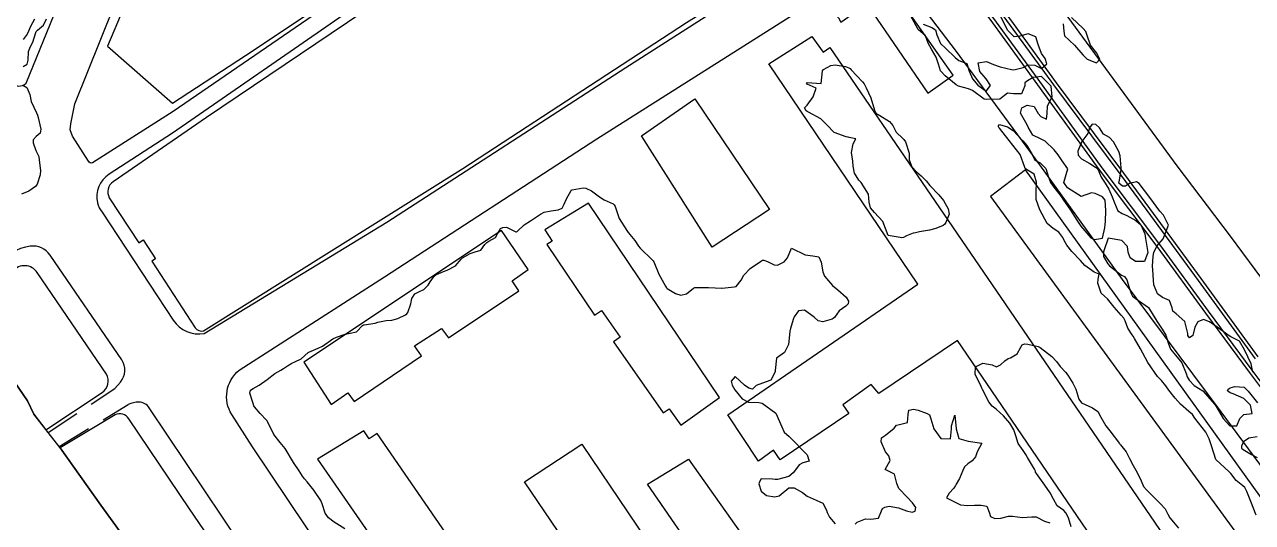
# Model space of a CAD drawing. Header units: metres. Extents: x 298520 to 308411, y 7433745 to 7450750.
# Drawn here: x 307649.3 to 307827.7, y 7434133.5 to 7434205.9 of the extents above; entities that cross this region are included whole.
import ezdxf

# ---------------------------------------------------------------- set-up
doc = ezdxf.new("R2010")
doc.units = ezdxf.units.M
doc.header["$LTSCALE"] = 10
doc.linetypes.add('DASHED', pattern=[0.75, 0.5, -0.25])
for name, color, linetype in [('Area', 45, 'Continuous'), ('Area Verde e Lazer', 94, 'Continuous'), ('Curvas de Nivel 1m', 11, 'Continuous'), ('Curvas de Nivel 5m', 15, 'Continuous'), ('Edificações', 30, 'Continuous'), ('Vias Primárias', 230, 'Continuous'), ('Vias Secundárias', 230, 'DASHED')]:
    doc.layers.add(name, color=color, linetype=linetype)

msp = doc.modelspace()

# ---------------------------------------------------------------- linework, layer by layer
at = {"layer": 'Area'}
msp.add_polyline3d([(307663.53, 7434131.65, 711.59), (307660.36, 7434136.07, 711.48), (307654.43, 7434144.37, 706.9), (307650.61, 7434149.25, 710.91), (307649.67, 7434151.23, 711.1), (307646, 7434156.59, 711.08)], dxfattribs=at)
at = {"layer": 'Area Verde e Lazer'}
for points in [[(307828.19, 7434157.31), (307819.87, 7434168.72), (307812.41, 7434178.85), (307808.63, 7434184.02), (307804.4, 7434189.73), (307798.86, 7434197.15), (307792.59, 7434205.74), (307787.55, 7434212.69), (307782.25, 7434219.73), (307777.67, 7434226.07), (307771.98, 7434234.7), (307760.65, 7434250.25, 0.396502), (307759.15, 7434250.53, 0.256621), (307758.84, 7434249.95, 0.287934)], [(307758.84, 7434249.95), (307768.15, 7434237.18), (307779.07, 7434221.43), (307789.96, 7434206.99), (307796.53, 7434197.96), (307805.84, 7434185.05), (307814.37, 7434173.75), (307821.3, 7434164.26), (307827.65, 7434155.69), (307835.66, 7434145), (307844.68, 7434132.67), (307853.31, 7434121.17), (307859.19, 7434113.12), (307864.52, 7434105.84), (307882.61, 7434081.18), (307894.36, 7434065.1), (307904.5, 7434051.43), (307914.54, 7434037.86), (307922.37, 7434026.47), (307927.53, 7434019.73, -0.082107)]]:
    msp.add_lwpolyline(points, format="xyb", dxfattribs=at)
at = {"layer": 'Curvas de Nivel 1m', "flags": 128}
for points, elevation in [([(307649.05, 7434199.8), (307649.63, 7434200.16), (307649.8, 7434200.73), (307649.81, 7434202), (307650.11, 7434202.73), (307650.48, 7434203.34), (307650.89, 7434204.72), (307650.94, 7434204.89), (307651.12, 7434205.1), (307652.02, 7434205.81), (307652.44, 7434206.71)], 706), ([(307828.29, 7434134.59), (307827.51, 7434136.6), (307826.92, 7434138.02), (307826.62, 7434138.61), (307826.35, 7434138.86), (307825.35, 7434139.62), (307824.57, 7434140.64), (307824.37, 7434140.91), (307822.39, 7434142.66), (307821.77, 7434144.67), (307821.43, 7434145.67), (307820.95, 7434146.67), (307820.44, 7434147.33), (307819.38, 7434148.7), (307819, 7434149.24), (307818.47, 7434149.68), (307817.27, 7434150.72), (307816.5, 7434151.58), (307815.59, 7434152.74), (307815.16, 7434153.39), (307814.53, 7434154.17), (307813.95, 7434154.77), (307812.55, 7434156.78), (307811.44, 7434158.79), (307810.6, 7434160.29), (307810.4, 7434160.6), (307810.24, 7434160.81), (307809.64, 7434161.79), (307809.22, 7434162.82), (307809.04, 7434163.23), (307808.64, 7434163.64), (307807.65, 7434164.84), (307806.66, 7434166.04), (307806.22, 7434166.41), (307805.77, 7434166.86), (307805.24, 7434168.32), (307805.3, 7434168.87), (307805.46, 7434169.62), (307804.71, 7434169.91), (307803.37, 7434170.89), (307802.73, 7434171.59), (307801.46, 7434172.91), (307800.76, 7434173.84), (307800.38, 7434174.53), (307800.18, 7434174.93), (307799.58, 7434175.73), (307798.79, 7434176.25), (307797.91, 7434176.96), (307796.82, 7434178.97), (307796.32, 7434180.46), (307796.28, 7434180.98), (307796.31, 7434181.52), (307796.34, 7434182.98), (307796.03, 7434184.13), (307794.89, 7434184.85), (307794.71, 7434185), (307794.61, 7434185.29), (307793.98, 7434187.01), (307792.93, 7434188.35), (307792.36, 7434189.03), (307790.96, 7434190.86), (307790.87, 7434190.95), (307790.83, 7434191.04), (307790.84, 7434191.16), (307790.97, 7434191.35), (307792.13, 7434191.03), (307792.96, 7434190.48), (307794.34, 7434189.01), (307794.93, 7434188.3), (307795.74, 7434186.99), (307796.12, 7434186.19), (307796.9, 7434185.78), (307797.71, 7434184.96), (307798.1, 7434183.73), (307798.37, 7434182.96), (307798.86, 7434182.27), (307799.91, 7434180.93), (307800.28, 7434180.37), (307800.83, 7434179.54), (307801.29, 7434178.92), (307802.23, 7434177.48), (307802.58, 7434176.9), (307802.79, 7434176.58), (307804.24, 7434174.89), (307804.77, 7434174.68), (307805.93, 7434174.86), (307806.29, 7434176.36), (307806.35, 7434176.86), (307806.4, 7434177.26), (307806.42, 7434178.86), (307806.34, 7434180.36), (307805.96, 7434180.86), (307804.85, 7434181.35), (307804.32, 7434181.42), (307802.84, 7434180.9), (307800.86, 7434182.16), (307800.3, 7434182.93), (307800.89, 7434184.92), (307800.06, 7434186.09), (307799.51, 7434186.94), (307798.92, 7434187.71), (307797.59, 7434188.96), (307796.95, 7434189.27), (307795.8, 7434189.84), (307795.14, 7434191), (307794.97, 7434191.34), (307794.04, 7434193.01), (307794.22, 7434193.78), (307795, 7434194.2), (307796, 7434193.98), (307796.58, 7434192.98), (307796.99, 7434192.55), (307797.78, 7434192.16), (307797.92, 7434192.96), (307797.93, 7434194.04), (307798.38, 7434194.96), (307798.6, 7434195.37), (307798.49, 7434196.96), (307797.05, 7434198.36), (307795.85, 7434198.18), (307795.04, 7434197.72), (307794.63, 7434197.41), (307794.63, 7434197), (307794.19, 7434195.84), (307793.02, 7434195.84), (307792.12, 7434195.93), (307791.01, 7434195.04), (307789.01, 7434195), (307788.74, 7434195.07), (307787.02, 7434196.29), (307786.48, 7434196.55), (307785.03, 7434196.93), (307784.68, 7434197.12), (307783.05, 7434198.45), (307782.38, 7434199.15), (307782.09, 7434200.14), (307781.77, 7434201.15), (307781.1, 7434202.3), (307780.6, 7434203.17), (307780.19, 7434204.24), (307779.13, 7434205.19), (307778.02, 7434207.2)], 707), ([(307779.89, 7434205.93), (307781.14, 7434205.49), (307781.68, 7434205.15), (307781.87, 7434204.41), (307782.38, 7434203.15), (307783.1, 7434202.48), (307784.54, 7434201.13), (307785.08, 7434200.69), (307786.22, 7434200.24), (307786.55, 7434199.1), (307787.05, 7434198.03), (307787.82, 7434197.08), (307789.02, 7434196.23), (307789.66, 7434197.06), (307789.05, 7434198), (307788.13, 7434199.08), (307787.85, 7434200.31), (307789.08, 7434200.53), (307790.09, 7434200.07), (307791.07, 7434199.73), (307792.71, 7434199.38), (307793.07, 7434199.34), (307794.42, 7434199.66), (307795.07, 7434200.04), (307796.1, 7434200.01), (307797.07, 7434199.53), (307797.83, 7434200.21), (307797.6, 7434200.96), (307797.09, 7434201.7), (307796.59, 7434202.98), (307796.25, 7434204.11), (307795.13, 7434204.57), (307793.92, 7434204.22), (307793.12, 7434204.13), (307792.16, 7434205.03), (307791.15, 7434207.04)], 707), ([(307800.21, 7434206), (307800.3, 7434204.93), (307800.43, 7434204.24), (307801.12, 7434203.6), (307801.86, 7434202.91), (307803.09, 7434201.5), (307803.71, 7434200.89), (307805.08, 7434200.32), (307805.54, 7434200.87), (307805.1, 7434201.73), (307804.21, 7434202.89), (307803.73, 7434204.29), (307803.5, 7434204.9), (307803.14, 7434205.33), (307801.43, 7434206.92)], 707), ([(307649.02, 7434197.09), (307649.57, 7434196.73), (307650.01, 7434195.72), (307650.2, 7434194.73), (307650.97, 7434193.05), (307651.15, 7434192.72), (307651.26, 7434192.41), (307651.63, 7434190.71), (307651.52, 7434190.12), (307650.93, 7434189.62), (307650.53, 7434189.12), (307650.53, 7434188.72), (307650.9, 7434187.59), (307651.32, 7434186.72), (307651.39, 7434186.21), (307651.57, 7434184.71), (307651.54, 7434184.04), (307651.09, 7434182.72), (307651, 7434182.56), (307650.84, 7434182.36), (307649.9, 7434181.66), (307648.83, 7434181.24)], 707), ([(307827.78, 7434155.36), (307827.53, 7434156.6), (307826.58, 7434158.61), (307825.84, 7434159.87), (307824.6, 7434160.51), (307824.33, 7434160.64), (307822.62, 7434161.93), (307821.51, 7434162.67), (307820.64, 7434163.01), (307819.8, 7434162.69), (307819.38, 7434161.94), (307819.05, 7434160.7), (307818.6, 7434160.38), (307818.34, 7434160.71), (307818.32, 7434161), (307817.89, 7434162.72), (307816.64, 7434163.87), (307816.14, 7434164.23), (307816.05, 7434164.74), (307815.69, 7434165.77), (307814.67, 7434166.24), (307813.95, 7434166.77), (307813.41, 7434168.06), (307813.35, 7434168.77), (307813.26, 7434170.23), (307813.23, 7434170.77), (307813.3, 7434172.22), (307813.42, 7434172.77), (307813.86, 7434173.67), (307814.77, 7434174.76), (307815.54, 7434176.75), (307814.81, 7434178.2), (307814.29, 7434178.77), (307812.84, 7434180.78), (307811.27, 7434182.8), (307810.88, 7434183.02), (307809.85, 7434182.82), (307809.26, 7434182.43), (307808.87, 7434182.41), (307808.31, 7434182.84), (307808.42, 7434183.29), (307808.65, 7434184.83), (307808.66, 7434185.06), (307808.52, 7434186.83), (307808.32, 7434187.44), (307807.55, 7434188.84), (307806.95, 7434189.49), (307806.08, 7434189.99), (307805.49, 7434190.87), (307804.97, 7434191.35), (307804.46, 7434191.4), (307804.06, 7434190.89), (307803.79, 7434190.06), (307802.94, 7434188.9), (307802.34, 7434187.49), (307802.41, 7434186.91), (307802.91, 7434186.38), (307804.09, 7434185.7), (307804.9, 7434185.18), (307805.08, 7434185.07), (307805.27, 7434184.87), (307805.76, 7434183.74), (307806.35, 7434182.86), (307806.86, 7434181.98), (307807.35, 7434180.84), (307807.67, 7434180.01), (307808.15, 7434178.84), (307808.82, 7434178.43), (307809.46, 7434178.17), (307810.8, 7434177.42), (307811.51, 7434176.79), (307812.08, 7434175.48), (307812.2, 7434174.79), (307812.48, 7434173.06), (307812.52, 7434172.78), (307812.06, 7434171.46), (307810.73, 7434171.46), (307809.94, 7434172.01), (307809.65, 7434172.82), (307809.57, 7434173.63), (307808.77, 7434174.53), (307806.77, 7434174.85), (307806.09, 7434172.86), (307806.1, 7434172.21), (307806.73, 7434171.11), (307806.96, 7434170.85), (307808.71, 7434169.47), (307809.14, 7434169.26), (307809.5, 7434168.82), (307809.83, 7434167.67), (307810.12, 7434166.81), (307810.29, 7434166.43), (307810.67, 7434166.12), (307812.65, 7434164.78), (307813.86, 7434162.77), (307814.62, 7434161.63), (307815.16, 7434160.75), (307815.48, 7434159.64), (307815.81, 7434158.74), (307816.57, 7434157.84), (307817.49, 7434156.72), (307818.08, 7434155.17), (307818.25, 7434154.71), (307818.53, 7434154.21), (307819.28, 7434153.46), (307820.51, 7434152.68), (307822.27, 7434150.66), (307822.48, 7434150.37), (307823.49, 7434148.65), (307824.45, 7434147.57), (307825.48, 7434147.59), (307825.9, 7434148.62), (307826.47, 7434149.24), (307827.7, 7434149.37), (307827.46, 7434150.6), (307826.5, 7434151.54), (307824.93, 7434152.21), (307824.51, 7434152.37), (307824.11, 7434152.64), (307824.23, 7434152.93), (307824.52, 7434153.09), (307825.19, 7434153.3), (307826.52, 7434153.2), (307827.12, 7434152.6), (307828.49, 7434150.92)], 707), ([(307695.8, 7434132.62), (307694.26, 7434133.57), (307693.46, 7434134.2), (307692.97, 7434134.9), (307692.52, 7434136.22), (307692.3, 7434136.71), (307691.31, 7434138.23), (307690.34, 7434139.46), (307689.95, 7434139.85), (307689.66, 7434140.25), (307689.15, 7434141.06), (307688.36, 7434142.27), (307687.13, 7434144.28), (307686.4, 7434145.16), (307685.49, 7434146.3), (307684.56, 7434148.19), (307684.5, 7434148.31), (307684.44, 7434148.39), (307683.52, 7434149.39), (307682.69, 7434150.34), (307682.6, 7434150.47), (307682.47, 7434150.82), (307682.01, 7434152.34), (307682.09, 7434152.74), (307682.49, 7434153), (307683.36, 7434153.47), (307684.51, 7434154.31), (307685.66, 7434155.16), (307686.53, 7434155.68), (307686.91, 7434155.91), (307687.46, 7434156.28), (307688.13, 7434156.68), (307688.54, 7434156.87), (307689.47, 7434157.33), (307690.49, 7434158.24), (307690.56, 7434158.3), (307691.94, 7434158.85), (307692.57, 7434159.17), (307694.09, 7434160.2), (307694.59, 7434160.47), (307695.84, 7434160.92), (307696.59, 7434161.05), (307697.5, 7434161.25), (307698.4, 7434162.15), (307698.51, 7434162.25), (307698.6, 7434162.28), (307700.23, 7434162.51), (307700.61, 7434162.63), (307701.83, 7434162.9), (307702.62, 7434162.93), (307703.52, 7434163.18), (307704.63, 7434163.73), (307704.83, 7434163.87), (307704.97, 7434164.07), (307705.4, 7434165.31), (307705.57, 7434166.06), (307705.98, 7434166.74), (307706.66, 7434167.12), (307707.31, 7434167.4), (307707.91, 7434168.04), (307708.22, 7434168.5), (307708.69, 7434169.17), (307709.13, 7434169.59), (307710.15, 7434170.01), (307710.7, 7434170.19), (307711.88, 7434170.82), (307712.72, 7434171.78), (307712.93, 7434171.98), (307714.05, 7434172.64), (307714.74, 7434172.88), (307715.56, 7434173.12), (307716.18, 7434173.94), (307716.44, 7434174.24), (307716.76, 7434174.4), (307717.71, 7434174.97), (307718.22, 7434175.92), (307718.45, 7434176.24), (307718.78, 7434176.4), (307719.32, 7434176.45), (307720.48, 7434175.88), (307720.66, 7434175.77), (307720.77, 7434175.76), (307720.86, 7434175.8), (307720.93, 7434175.88), (307721.86, 7434176.8), (307722.79, 7434177.39), (307723.53, 7434177.85), (307724.27, 7434178.36), (307724.8, 7434178.62), (307725.8, 7434178.83), (307726.81, 7434178.99), (307727.4, 7434179.22), (307727.69, 7434179.8), (307728.05, 7434180.58), (307728.7, 7434181.79), (307728.77, 7434181.87), (307728.84, 7434181.9), (307730.45, 7434182.17), (307730.85, 7434182.14), (307731.68, 7434181.75), (307732.83, 7434180.87), (307733.52, 7434180.42), (307734.82, 7434179.84), (307734.97, 7434179.71), (307735.1, 7434179.43), (307735.69, 7434177.7), (307736.78, 7434175.99), (307737.01, 7434175.69), (307737.95, 7434174.49), (307738.52, 7434173.67), (307738.75, 7434173.41), (307740.55, 7434171.64), (307740.64, 7434171.56), (307740.72, 7434171.43), (307741.47, 7434169.63), (307742.43, 7434167.87), (307742.58, 7434167.62), (307742.67, 7434167.53), (307743.89, 7434166.83), (307744.66, 7434166.57), (307745.47, 7434166.78), (307746.51, 7434167.57), (307746.6, 7434167.65), (307746.67, 7434167.68), (307748.56, 7434167.66), (307748.67, 7434167.66), (307750.6, 7434167.59), (307750.67, 7434167.59), (307752.42, 7434167.76), (307752.68, 7434167.85), (307753.44, 7434168.74), (307753.81, 7434169.48), (307754.71, 7434170.46), (307756.25, 7434171.45), (307756.53, 7434171.65), (307756.73, 7434171.66), (307757.25, 7434171.44), (307758.24, 7434170.96), (307758.72, 7434170.93), (307759.68, 7434171.42), (307760.16, 7434171.98), (307760.75, 7434173.4), (307762.74, 7434172.45), (307763.85, 7434172.26), (307764.73, 7434172.16), (307765.07, 7434171.35), (307765.3, 7434169.94), (307765.53, 7434169.35), (307766.68, 7434167.98), (307767.46, 7434167.32), (307768.66, 7434166.27), (307769.03, 7434165.68), (307768.98, 7434165.31), (307768.65, 7434164.99), (307767.67, 7434164.29), (307766.97, 7434163.33), (307766.8, 7434163.16), (307766.63, 7434163.06), (307765.3, 7434162.67), (307764.62, 7434162.82), (307764.02, 7434163.37), (307762.64, 7434164.38), (307761.76, 7434164.27), (307761.12, 7434163.4), (307760.98, 7434163.04), (307760.61, 7434161.74), (307760.52, 7434161.48), (307760.51, 7434161.4), (307760.49, 7434161.29), (307760.31, 7434159.4), (307759.73, 7434158.25), (307758.55, 7434157.43), (307758.37, 7434155.6), (307758.35, 7434155.43), (307757.75, 7434154.21), (307756.52, 7434153.77), (307755.62, 7434153.46), (307755.05, 7434152.93), (307754.51, 7434153.03), (307753.91, 7434153.49), (307752.53, 7434154.73), (307751.97, 7434154.06), (307752.11, 7434153.5), (307752.5, 7434152.8), (307753.56, 7434151.49), (307754.48, 7434151.01), (307755.99, 7434150.97), (307756.48, 7434150.86), (307758.46, 7434149.43), (307759.32, 7434147.42), (307759.69, 7434146.68), (307760.42, 7434146.03), (307761.04, 7434145.39), (307762.4, 7434143.97), (307763.03, 7434143.37), (307763.3, 7434142.45), (307762.37, 7434142.18), (307761.85, 7434141.91), (307761.46, 7434141.39), (307761, 7434140.75), (307760.35, 7434140.21), (307758.7, 7434139.78), (307758.35, 7434139.76), (307757.97, 7434139.81), (307756.35, 7434139.85), (307756.06, 7434139.45), (307756.01, 7434139.13), (307756.33, 7434138.1), (307757.09, 7434137.44), (307758.32, 7434137.24), (307758.92, 7434137.42), (307760.33, 7434138.58), (307761.13, 7434138.59), (307762.32, 7434137.88), (307763.03, 7434137.37), (307764.31, 7434136.77), (307765.28, 7434136.32), (307765.8, 7434135.34), (307765.91, 7434134.96), (307766.28, 7434134.28), (307767.06, 7434133.32)], 707), ([(307801.37, 7434132.91), (307800.99, 7434134.2), (307800.63, 7434134.92), (307800.3, 7434135.26), (307799.33, 7434135.96), (307798.82, 7434136.94), (307798.33, 7434137.84), (307797.55, 7434138.96), (307796.36, 7434140.66), (307796.22, 7434140.83), (307796.18, 7434140.97), (307796.08, 7434141.27), (307795.06, 7434142.99), (307794.81, 7434143.41), (307794.4, 7434143.97), (307793.7, 7434145.01), (307793.34, 7434146.1), (307793.07, 7434147.01), (307792.45, 7434147.97), (307791.56, 7434149.03), (307790.47, 7434149.99), (307789.88, 7434150.45), (307789.43, 7434151.06), (307788.51, 7434152.87), (307788.41, 7434153.07), (307788.28, 7434153.31), (307787.45, 7434155.08), (307787.47, 7434156.15), (307788.55, 7434156.7), (307789.91, 7434156.42), (307790.54, 7434156.17), (307791.12, 7434156.46), (307791.76, 7434157.03), (307792.24, 7434157.34), (307792.56, 7434157.45), (307793.54, 7434158.04), (307794.07, 7434159.01), (307794.25, 7434159.34), (307794.59, 7434159.48), (307795.07, 7434159.47), (307796.58, 7434159.11), (307796.86, 7434158.97), (307798.56, 7434157.66), (307799.23, 7434156.94), (307799.8, 7434156.19), (307800.54, 7434155.36), (307800.89, 7434154.92), (307801.63, 7434153.8), (307802.06, 7434152.9), (307802.49, 7434151.47), (307802.9, 7434150.9), (307804.48, 7434150.2), (307805.25, 7434149.65), (307805.7, 7434148.86), (307806.44, 7434147.57), (307807, 7434146.84), (307808.41, 7434145), (307808.48, 7434144.9), (307808.54, 7434144.83), (307809.37, 7434143.78), (307809.87, 7434142.81), (307810.38, 7434141.79), (307810.98, 7434140.79), (307811.57, 7434139.57), (307811.91, 7434138.78), (307812.34, 7434138.28), (307813.83, 7434136.76), (307814.31, 7434136.31), (307815.05, 7434135.5), (307815.44, 7434134.74), (307815.74, 7434134.19), (307816.28, 7434133.59), (307816.98, 7434132.72)], 707), ([(307770, 7434133.28), (307770.28, 7434133.57), (307771.51, 7434134.04), (307772.28, 7434134.03), (307773.37, 7434134.17), (307773.83, 7434135.24), (307773.97, 7434135.57), (307774.3, 7434135.76), (307774.95, 7434135.88), (307776.3, 7434135.64), (307777.43, 7434135.2), (307778.29, 7434135.05), (307778.73, 7434135.18), (307778.83, 7434135.72), (307778.31, 7434136.4), (307777.57, 7434137.2), (307776.33, 7434138.46), (307776.06, 7434139.21), (307775.69, 7434140.55), (307774.36, 7434141.24), (307775.08, 7434142.53), (307774.89, 7434143.23), (307774.65, 7434143.49), (307774.4, 7434143.82), (307773.79, 7434145.25), (307773.84, 7434145.82), (307774.42, 7434146.2), (307775.66, 7434147.22), (307775.99, 7434147.67), (307776.44, 7434147.75), (307777.6, 7434148.05), (307777.7, 7434149.2), (307777.81, 7434149.85), (307778.47, 7434149.98), (307779.14, 7434149.85), (307780.46, 7434149.36), (307780.78, 7434149.16), (307781, 7434148.61), (307781.41, 7434147.15), (307782.42, 7434145.76), (307783.85, 7434145.7), (307783.99, 7434147.12), (307783.99, 7434147.57), (307784.46, 7434149.12), (307784.69, 7434147.12), (307785.04, 7434145.74), (307786.42, 7434145.34), (307788.41, 7434145.07), (307787.7, 7434143.78), (307787.5, 7434143.08), (307786.99, 7434142.48), (307786.38, 7434142.04), (307785.87, 7434141.6), (307785.63, 7434141.1), (307785.15, 7434139.91), (307784.68, 7434139.12), (307784.55, 7434138.9), (307784.33, 7434138.5), (307783.66, 7434137.79), (307783.25, 7434137.13), (307784.31, 7434136.59), (307785.3, 7434136.11), (307786.3, 7434136), (307787.33, 7434136.06), (307788.3, 7434136.06), (307789.14, 7434135.89), (307789.49, 7434135.05), (307789.64, 7434134.4), (307790.28, 7434134.11), (307791.18, 7434134.14), (307792.29, 7434134.44), (307792.87, 7434134.43), (307794.29, 7434134.25), (307795.68, 7434134.37), (307796.29, 7434134.35), (307797.51, 7434133.73), (307798.28, 7434133.48)], 707), ([(307828.43, 7434145.96), (307827.23, 7434145.79), (307826.42, 7434145.23), (307826.12, 7434144.61), (307826.15, 7434144.35), (307826.41, 7434144.16), (307827.6, 7434143.4), (307828.4, 7434142.98)], 707)]:
    msp.add_lwpolyline(points, dxfattribs=dict(at, elevation=elevation))
at = {"layer": 'Curvas de Nivel 1m', "elevation": 707, "flags": 128}
msp.add_lwpolyline([(307769.25, 7434199.49), (307769.42, 7434199.3), (307771.04, 7434197.59), (307771.28, 7434197.28), (307771.61, 7434196.7), (307772.25, 7434195.27), (307772.79, 7434193.46), (307772.84, 7434193.26), (307772.99, 7434193.01), (307773.57, 7434192.67), (307774.97, 7434191.82), (307775.45, 7434191.23), (307775.97, 7434190.24), (307776.94, 7434189.32), (307777.06, 7434189.21), (307777.32, 7434188.83), (307777.86, 7434187.2), (307777.85, 7434186.25), (307778.23, 7434185.2), (307778.89, 7434184.51), (307779.6, 7434183.9), (307780.29, 7434183.17), (307780.86, 7434182.53), (307782.16, 7434181.15), (307782.83, 7434180.31), (307783.5, 7434179.13), (307783.63, 7434178.32), (307783.18, 7434177.14), (307783.03, 7434176.9), (307782.79, 7434176.68), (307781.7, 7434176.24), (307780.78, 7434176.02), (307779.35, 7434175.75), (307778.78, 7434175.64), (307778.41, 7434175.56), (307777.44, 7434175.2), (307777.02, 7434174.95), (307776.77, 7434174.91), (307776.52, 7434174.96), (307774.77, 7434175.24), (307774.01, 7434177.25), (307772.81, 7434178.57), (307772.21, 7434179.27), (307772.02, 7434180.08), (307771.93, 7434181.27), (307770.87, 7434182.93), (307770.54, 7434183.29), (307769.89, 7434184.3), (307769.71, 7434185.3), (307769.65, 7434186.05), (307769.45, 7434187.3), (307769.69, 7434188.54), (307770.07, 7434189.29), (307769.12, 7434189.48), (307768.95, 7434189.52), (307768.68, 7434189.58), (307766.95, 7434190.2), (307765.89, 7434191.34), (307764.98, 7434192.18), (307763.22, 7434193.14), (307762.99, 7434193.28), (307762.88, 7434193.38), (307762.61, 7434193.77), (307763, 7434194.18), (307763.88, 7434195.37), (307764.3, 7434196.64), (307763.03, 7434197.21), (307762.92, 7434197.38), (307762.96, 7434197.45), (307763.03, 7434197.49), (307765.03, 7434197.35), (307765.26, 7434199.15), (307765.37, 7434199.35), (307766.44, 7434199.96), (307767.07, 7434200.05), (307768.59, 7434199.79), (307769.07, 7434199.63)], close=True, dxfattribs=at)
at = {"layer": 'Curvas de Nivel 5m', "elevation": 705, "flags": 128}
msp.add_lwpolyline([(307649.1, 7434203.74), (307649.55, 7434204.29), (307649.76, 7434204.73), (307650.17, 7434205.68), (307650.73, 7434206.72)], dxfattribs=at)
at = {"layer": 'Edificações'}
msp.add_lwpolyline([(307706.72, 7434249.95), (307684.74, 7434234.87), (307670.98, 7434225.62), (307661.3, 7434202.76), (307670.75, 7434194.47), (307681.38, 7434201.38), (307701.48, 7434214.84), (307722.52, 7434229.55), (307739.77, 7434241.56, 0.392844), (307740.14, 7434243.23), (307735.11, 7434249.95)], format="xyb", dxfattribs=at)
msp.add_lwpolyline([(307661.58, 7434180.73), (307665.85, 7434174.19), (307666.48, 7434174.6), (307668.28, 7434171.84), (307667.76, 7434171.5), (307674.06, 7434161.84, 0.322739), (307675.28, 7434161.37), (307712.96, 7434184.99), (307745.49, 7434206.21), (307758.52, 7434214.33, 0.360177), (307759.33, 7434216.77), (307744.51, 7434237.42, 0.371556), (307742.37, 7434237.94), (307705.24, 7434212.35), (307675.72, 7434192.39), (307662.13, 7434183.05, 0.385131)], format="xyb", close=True, dxfattribs=at)
for points in [[(307775.51, 7434210.94), (307772.38, 7434208.91), (307771.93, 7434208.53), (307780.57, 7434195.92), (307784.24, 7434198.55)], [(307840.61, 7434078.22), (307784.88, 7434159.98), (307773.41, 7434152.27), (307772.33, 7434153.59), (307768.21, 7434150.64), (307769.09, 7434149.36), (307759.08, 7434142.63), (307758.14, 7434144.03), (307755.93, 7434142.43), (307751.47, 7434149.16), (307779.11, 7434168.19), (307757.46, 7434200.19), (307763.7, 7434204.17), (307765.33, 7434201.87), (307766.31, 7434202.54), (307846.72, 7434084.99), (307845.53, 7434084.21), (307846.73, 7434082.47)], [(307738.93, 7434189.74), (307746.7, 7434195.09), (307757.55, 7434179.02), (307749.19, 7434173.54)], [(307863.06, 7434080.38), (307867.57, 7434083.49), (307794.73, 7434184.76), (307789.65, 7434180.9)], [(307750.29, 7434151.68), (307731.22, 7434179.96), (307724.87, 7434176.05), (307725.94, 7434174.4), (307725.19, 7434173.93), (307732.09, 7434163.64), (307733.1, 7434164.35), (307735.81, 7434160.48), (307734.84, 7434159.79), (307742.09, 7434149.45), (307742.97, 7434150.07), (307744.66, 7434147.67)], [(307697.15, 7434151.09), (307706.95, 7434157.74), (307705.95, 7434159.21), (307709.87, 7434161.72), (307710.88, 7434160.37), (307721.12, 7434167.18), (307720.14, 7434168.65), (307722.46, 7434170.3), (307718.56, 7434175.96), (307689.87, 7434156.83), (307693.84, 7434150.68), (307696.24, 7434152.36)], [(307722.38, 7434114.64), (307712.36, 7434129.31), (307710.88, 7434128.44), (307709.1, 7434131.06), (307710.49, 7434131.99), (307700.51, 7434146.45), (307699.35, 7434145.71), (307698.57, 7434146.84), (307691.85, 7434142.74), (307715.74, 7434108.26), (307721.62, 7434112.33), (307720.86, 7434113.55)], [(307721.94, 7434139.45), (307730.25, 7434144.89), (307746.42, 7434120.93), (307738.47, 7434115.07)], [(307736.14, 7434105.11), (307747.77, 7434112.55), (307744.57, 7434117.17), (307751.7, 7434121.79), (307739.81, 7434139.1), (307745.78, 7434142.74), (307757.96, 7434125.47), (307759.13, 7434126.29), (307763.56, 7434119.11), (307768.05, 7434121.88), (307777.61, 7434106.38), (307752.14, 7434089.63), (307749.58, 7434093.31), (307738.02, 7434085.59), (307725.66, 7434104.07), (307731.44, 7434107.64), (307736.28, 7434100.32), (307738.34, 7434101.69)]]:
    msp.add_lwpolyline(points, close=True, dxfattribs=at)
for points, elevation in [([(307652.37, 7434147), (307660.53, 7434152.44, 0.389512), (307661.18, 7434155.09), (307651.1, 7434169.87, 0.493154), (307647.54, 7434170.07), (307644.15, 7434159.78), (307644.49, 7434159.25), (307646, 7434156.59), (307649.67, 7434151.23), (307650.61, 7434149.25)], 709.06), ([(307670.9, 7434118.98), (307678.87, 7434123.95, 0.397083), (307679.5, 7434126.35), (307673.21, 7434135.53), (307664.42, 7434148.61, 0.366653), (307662.42, 7434149.18), (307654.43, 7434144.37), (307660.36, 7434136.07), (307663.53, 7434131.65), (307666.1, 7434127.02), (307669.82, 7434120.57)], 712.09)]:
    msp.add_lwpolyline(points, format="xyb", close=True, dxfattribs=dict(at, elevation=elevation))
at = {"layer": 'Vias Primárias'}
for points in [[(307828.59, 7434157.61), (307820.28, 7434169.01), (307812.81, 7434179.14), (307809.03, 7434184.31), (307804.8, 7434190.03), (307799.26, 7434197.45), (307792.99, 7434206.04), (307787.95, 7434212.99), (307782.66, 7434220.02), (307778.08, 7434226.35), (307772.39, 7434234.99), (307761.05, 7434250.55, 0.396502), (307758.88, 7434250.95, 0.297831), (307758.35, 7434249.77), (307767.74, 7434236.89), (307778.67, 7434221.14), (307789.56, 7434206.69), (307796.12, 7434197.67), (307805.44, 7434184.76), (307813.97, 7434173.45), (307820.9, 7434163.97), (307827.25, 7434155.4), (307835.25, 7434144.7)], [(307650.77, 7434249.95), (307641.01, 7434226.73), (307638.28, 7434224.26), (307635.38, 7434217.85), (307636.62, 7434215.83), (307636.44, 7434214.77), (307636.63, 7434213.57), (307639.11, 7434209.32), (307643.46, 7434202.4), (307647.27, 7434197.53, 0.438933), (307649.48, 7434197.36), (307661.62, 7434227.12), (307671.11, 7434249.95)], [(307737.64, 7434249.95), (307741.76, 7434244.21, -0.464881), (307741.15, 7434241.81), (307708.95, 7434219.4), (307670.88, 7434193.25), (307659.11, 7434185.81, -0.510363), (307658.55, 7434186.04), (307656.21, 7434189.7), (307655.88, 7434190.59), (307655.99, 7434191.48), (307656.55, 7434194.37), (307665.99, 7434217.93), (307669, 7434224.95, -0.172343), (307671.66, 7434227.83), (307694.22, 7434243.05), (307704.19, 7434249.95)], [(307767.58, 7434019.64), (307708.57, 7434105.53), (307682.41, 7434144.51), (307679.4, 7434149.2, -0.385841), (307680.47, 7434155.66), (307701.57, 7434169.21), (307732.43, 7434189.27), (307760.92, 7434207.3, -0.018739), (307762.82, 7434208.4, -0.260444), (307766, 7434208.34, -0.116983), (307767.55, 7434206.85), (307767.89, 7434206.25), (307773.77, 7434210.43), (307760.74, 7434229.51), (307751.95, 7434241.45), (307745.98, 7434249.95)]]:
    msp.add_lwpolyline(points, format="xyb", dxfattribs=at)
for points in [[(307749.92, 7434249.95), (307757.09, 7434240.24), (307761.49, 7434234.33), (307765.3, 7434229.32), (307774.98, 7434214.72), (307784.53, 7434202.18), (307796.16, 7434186.4), (307808.78, 7434168.84), (307823.16, 7434149.6), (307831.91, 7434137.74)], [(307769.36, 7434249.95), (307772.3, 7434245.86), (307780.8, 7434234.39), (307799.31, 7434209.14), (307809.55, 7434195.14), (307816.76, 7434185.34), (307824.5, 7434175.12), (307833.48, 7434163.01)]]:
    msp.add_lwpolyline(points, dxfattribs=at)
msp.add_lwpolyline([(307660.54, 7434178.65), (307670.87, 7434162.93, 0.302505), (307675.37, 7434161.02), (307701.9, 7434177.19), (307736.64, 7434199.67), (307758.79, 7434213.84, 0.342612), (307760.59, 7434218.9), (307746.1, 7434238.35, 0.263802), (307743.29, 7434239.58), (307730.47, 7434231.05), (307696.97, 7434208.23), (307670.77, 7434190.12), (307661.54, 7434184.15, 0.315472), (307659.85, 7434180, 0.122145)], format="xyb", close=True, dxfattribs=at)
for points, elevation in [([(307662.37, 7434152.99), (307663.19, 7434153.94, 0.335284), (307663.39, 7434157.19), (307652.97, 7434172.38, 0.279695), (307650.09, 7434173.68, 0.219991), (307645.37, 7434170.76), (307642.88, 7434161.75)], 708.74), ([(307681.79, 7434124.07), (307682.63, 7434124.68, 0.271228), (307683.37, 7434126.37), (307667.39, 7434150.17, 0.260251), (307665.91, 7434151.01, 0.103897), (307664.33, 7434150.7, 0.103441)], 712.32)]:
    msp.add_lwpolyline(points, format="xyb", dxfattribs=dict(at, elevation=elevation))
at = {"layer": 'Vias Secundárias'}
for points, elevation in [([(307652.68, 7434146.61), (307662.37, 7434152.99)], 708.74), ([(307654.27, 7434144.57), (307664.33, 7434150.7)], 707.07)]:
    msp.add_lwpolyline(points, dxfattribs=dict(at, elevation=elevation))

doc.saveas('drawing.dxf')
